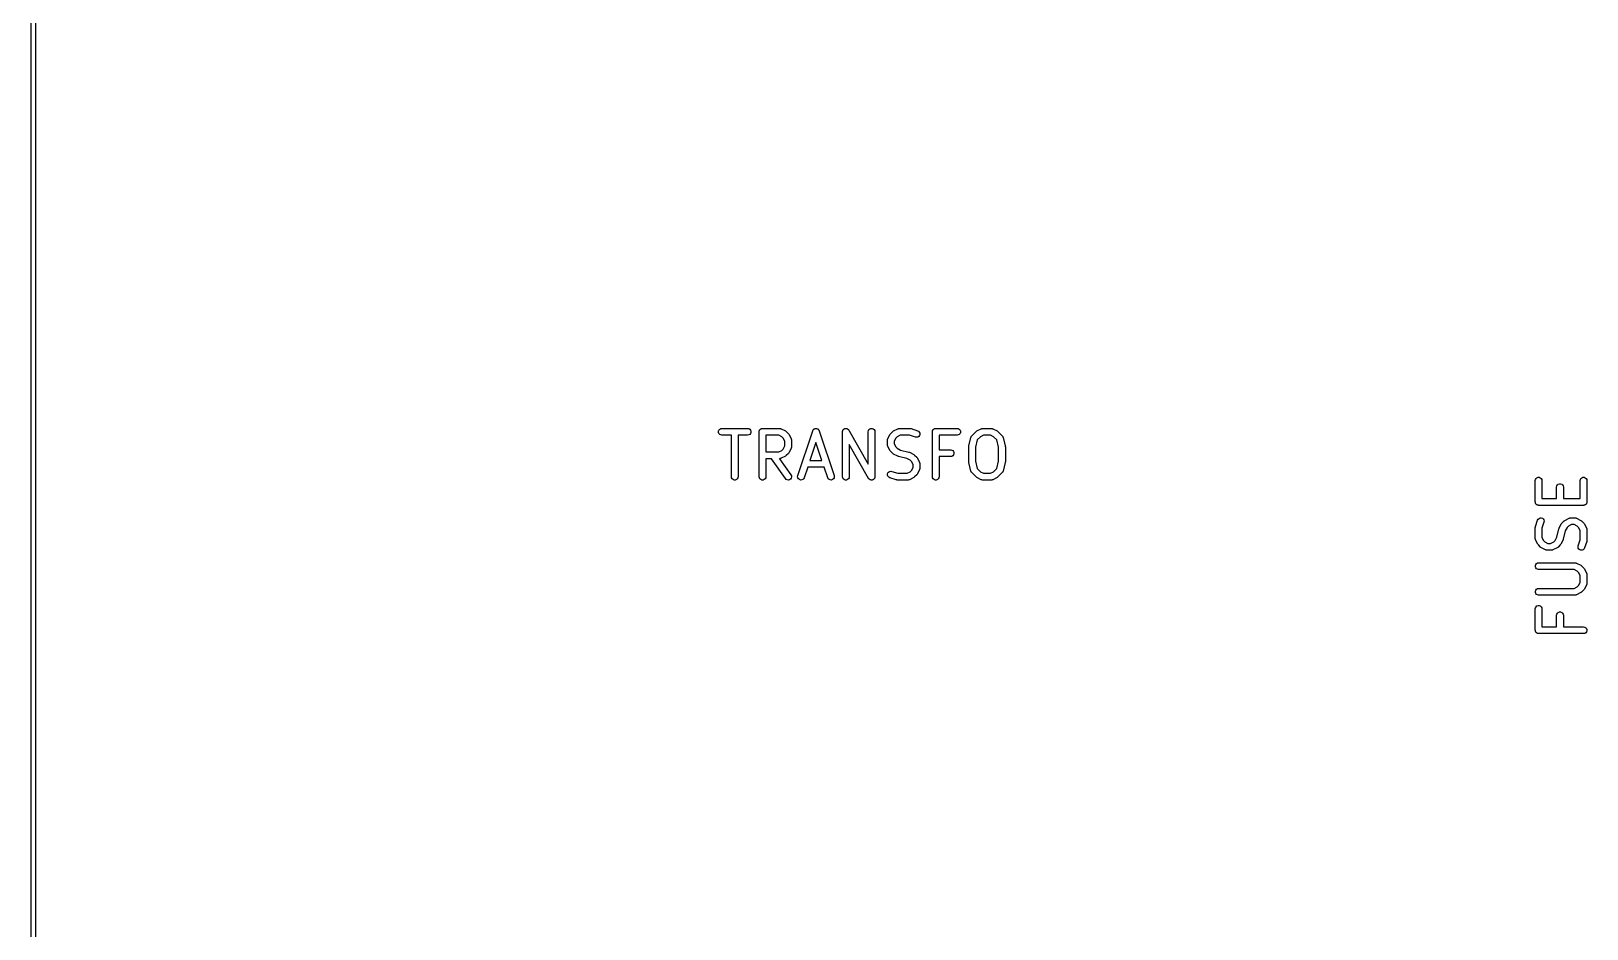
# Model space of a CAD drawing. Extents: x 10 to 287, y -200 to -10.
# Drawn here: x 74.45 to 109.1, y -70.03 to -50.03 of the extents above; entities that cross this region are included whole.
import ezdxf

# ---------------------------------------------------------------- set-up
doc = ezdxf.new("R2010")
doc.units = 0
doc.header["$MEASUREMENT"] = 0
doc.layers.add('BLACK', color=7, linetype='CONTINUOUS')

msp = doc.modelspace()

# ---------------------------------------------------------------- linework, layer by layer
at = {"layer": 'Black'}
for p, q in [((74.45, -130), (74.45, -30)), ((74.55, -30.05), (74.55, -129.95)), ((89.7684, -58.9149), (89.7851, -58.8949)), ((89.7851, -58.8949), (89.8077, -58.8819)), ((89.8077, -58.8819), (89.8333, -58.8774)), ((89.8333, -58.8774), (90.4048, -58.8774)), ((90.4048, -58.8774), (90.4304, -58.8819)), ((90.4304, -58.8819), (90.453, -58.8949)), ((90.453, -58.8949), (90.4697, -58.9149)), ((90.6857, -58.9), (90.6899, -58.8949)), ((90.6899, -58.8949), (90.6956, -58.8916)), ((90.6956, -58.8916), (90.7006, -58.8874)), ((90.7006, -58.8874), (90.7068, -58.8852)), ((90.7068, -58.8852), (90.7124, -58.8819)), ((90.7124, -58.8819), (90.7189, -58.8808)), ((90.7189, -58.8808), (90.7251, -58.8785)), ((90.7251, -58.8785), (90.7316, -58.8785)), ((90.7316, -58.8785), (90.7381, -58.8774)), ((90.7381, -58.8774), (91.119, -58.8774)), ((91.119, -58.8774), (91.1233, -58.8781)), ((91.1233, -58.8781), (91.1276, -58.8779)), ((91.1276, -58.8779), (91.136, -58.8804)), ((91.136, -58.8804), (91.1447, -58.8819)), ((91.1447, -58.8819), (91.1484, -58.8841)), ((91.1484, -58.8841), (91.1526, -58.8853)), ((91.1526, -58.8853), (91.2478, -58.9329)), ((91.8725, -58.9026), (91.8811, -58.8958)), ((91.8811, -58.8958), (91.8893, -58.8885)), ((91.8893, -58.8885), (91.8912, -58.8877)), ((91.8912, -58.8877), (91.8929, -58.8864)), ((91.8929, -58.8864), (91.9033, -58.8829)), ((91.9033, -58.8829), (91.9135, -58.8789)), ((91.9135, -58.8789), (91.9156, -58.8788)), ((91.9156, -58.8788), (91.9176, -58.8782)), ((91.9176, -58.8782), (91.9286, -58.8785)), ((91.9286, -58.8785), (91.9396, -58.8782)), ((91.9396, -58.8782), (91.9415, -58.8788)), ((91.9415, -58.8788), (91.9436, -58.8789)), ((91.9436, -58.8789), (91.9538, -58.8829)), ((91.9538, -58.8829), (91.9643, -58.8864)), ((91.9643, -58.8864), (91.9659, -58.8877)), ((91.9659, -58.8877), (91.9678, -58.8885)), ((91.9678, -58.8885), (91.9761, -58.8958)), ((91.9761, -58.8958), (91.9847, -58.9026)), ((92.5429, -58.8999), (92.5473, -58.8947)), ((92.5473, -58.8947), (92.5528, -58.8915)), ((92.5528, -58.8915), (92.5577, -58.8874)), ((92.5577, -58.8874), (92.5641, -58.8851)), ((92.5641, -58.8851), (92.5699, -58.8818)), ((92.5699, -58.8818), (92.5762, -58.8807)), ((92.5762, -58.8807), (92.5822, -58.8785)), ((92.5822, -58.8785), (92.5889, -58.8785)), ((92.5889, -58.8785), (92.5956, -58.8774)), ((92.5956, -58.8774), (92.6019, -58.8785)), ((92.6019, -58.8785), (92.6083, -58.8785)), ((92.6083, -58.8785), (92.6146, -58.8808)), ((92.6146, -58.8808), (92.6212, -58.882)), ((92.6212, -58.882), (92.6267, -58.8852)), ((92.6267, -58.8852), (92.6327, -58.8874)), ((92.6327, -58.8874), (92.6379, -58.8918)), ((92.6379, -58.8918), (92.6437, -58.8951)), ((92.6437, -58.8951), (92.6478, -58.9001)), ((93.1092, -58.9042), (93.1292, -58.8874)), ((93.1292, -58.8874), (93.1536, -58.8785)), ((93.1536, -58.8785), (93.1797, -58.8785)), ((93.1797, -58.8785), (93.2042, -58.8874)), ((93.2042, -58.8874), (93.2241, -58.9042)), ((93.6569, -58.9329), (93.7522, -58.8853)), ((93.7522, -58.8853), (93.7563, -58.8841)), ((93.7563, -58.8841), (93.7601, -58.8819)), ((93.7601, -58.8819), (93.7687, -58.8804)), ((93.7687, -58.8804), (93.7771, -58.8779)), ((93.7771, -58.8779), (93.7815, -58.8781)), ((93.7815, -58.8781), (93.7857, -58.8774)), ((93.7857, -58.8774), (94.0238, -58.8774)), ((94.0238, -58.8774), (94.0357, -58.8795)), ((94.0357, -58.8795), (94.0475, -58.8812)), ((94.0475, -58.8812), (94.1904, -58.9288)), ((94.5428, -58.9), (94.547, -58.8949)), ((94.547, -58.8949), (94.5527, -58.8916)), ((94.5527, -58.8916), (94.5577, -58.8874)), ((94.5577, -58.8874), (94.5639, -58.8852)), ((94.5639, -58.8852), (94.5696, -58.8819)), ((94.5696, -58.8819), (94.576, -58.8808)), ((94.576, -58.8808), (94.5822, -58.8785)), ((94.5822, -58.8785), (94.5888, -58.8785)), ((94.5888, -58.8785), (94.5952, -58.8774)), ((94.5952, -58.8774), (95.0714, -58.8774)), ((95.0714, -58.8774), (95.0971, -58.8819)), ((95.0971, -58.8819), (95.1196, -58.8949)), ((95.1196, -58.8949), (95.1364, -58.9149)), ((95.5141, -58.9329), (95.6093, -58.8853)), ((95.6093, -58.8853), (95.6135, -58.8841)), ((95.6135, -58.8841), (95.6172, -58.8819)), ((95.6172, -58.8819), (95.6259, -58.8804)), ((95.6259, -58.8804), (95.6343, -58.8779)), ((95.6343, -58.8779), (95.6386, -58.8781)), ((95.6386, -58.8781), (95.6429, -58.8774)), ((95.6429, -58.8774), (95.8333, -58.8774)), ((95.8333, -58.8774), (95.8376, -58.8781)), ((95.8376, -58.8781), (95.8419, -58.8779)), ((95.8419, -58.8779), (95.8503, -58.8804)), ((95.8503, -58.8804), (95.859, -58.8819)), ((95.859, -58.8819), (95.8627, -58.8841)), ((95.8627, -58.8841), (95.8669, -58.8853)), ((95.8669, -58.8853), (95.9621, -58.9329)), ((89.7595, -58.9394), (89.7684, -58.9149)), ((89.7595, -58.9654), (89.7595, -58.9394)), ((89.7684, -58.9899), (89.7595, -58.9654)), ((89.7851, -59.0098), (89.7684, -58.9899)), ((89.8077, -59.0229), (89.7851, -59.0098)), ((89.8333, -59.0274), (89.8077, -59.0229)), ((90.044, -59.0274), (89.8333, -59.0274)), ((90.044, -59.9524), (90.044, -59.0274)), ((90.4048, -59.0274), (90.194, -59.0274)), ((90.194, -59.0274), (90.194, -59.9524)), ((90.4304, -59.0229), (90.4048, -59.0274)), ((90.453, -59.0098), (90.4304, -59.0229)), ((90.4697, -58.9899), (90.453, -59.0098)), ((90.4697, -58.9149), (90.4786, -58.9394)), ((90.4786, -58.9654), (90.4697, -58.9899)), ((90.4786, -58.9394), (90.4786, -58.9654)), ((90.6631, -58.9524), (90.6642, -58.9459)), ((90.6631, -59.9524), (90.6631, -58.9524)), ((90.6642, -58.9394), (90.6665, -58.9332)), ((90.6642, -58.9459), (90.6642, -58.9394)), ((90.6665, -58.9332), (90.6676, -58.9267)), ((90.6676, -58.9267), (90.6709, -58.921)), ((90.6709, -58.921), (90.6731, -58.9149)), ((90.6731, -58.9149), (90.6774, -58.9099)), ((90.6774, -58.9099), (90.6806, -58.9042)), ((90.6806, -58.9042), (90.6857, -58.9)), ((90.8131, -59.0274), (90.8131, -59.4012)), ((91.1013, -59.0274), (90.8131, -59.0274)), ((91.1699, -59.0616), (91.1013, -59.0274)), ((91.2003, -59.092), (91.1699, -59.0616)), ((91.2345, -59.1606), (91.2003, -59.092)), ((91.2345, -59.268), (91.2345, -59.1606)), ((91.2478, -58.9329), (91.2575, -58.9401)), ((91.2575, -58.9401), (91.2673, -58.947)), ((91.2673, -58.947), (91.3149, -58.9946)), ((91.3149, -58.9946), (91.3218, -59.0044)), ((91.3218, -59.0044), (91.329, -59.0141)), ((91.329, -59.0141), (91.3766, -59.1093)), ((91.3766, -59.1093), (91.3778, -59.1135)), ((91.3778, -59.1135), (91.38, -59.1172)), ((91.38, -59.1172), (91.3815, -59.1259)), ((91.3815, -59.1259), (91.384, -59.1343)), ((91.384, -59.1343), (91.3838, -59.1386)), ((91.3838, -59.1386), (91.3845, -59.1429)), ((91.3845, -59.1429), (91.3845, -59.2857)), ((91.5241, -59.9287), (91.8574, -58.9287)), ((91.9286, -59.1896), (91.7945, -59.5917)), ((91.8574, -58.9287), (91.8584, -58.9268)), ((91.8584, -58.9268), (91.8588, -58.9248)), ((91.8588, -58.9248), (91.8646, -58.9154)), ((91.8646, -58.9154), (91.8698, -58.9058)), ((91.8698, -58.9058), (91.8714, -58.9044)), ((91.8714, -58.9044), (91.8725, -58.9026)), ((92.0626, -59.5917), (91.9286, -59.1896)), ((91.9847, -58.9026), (91.9858, -58.9044)), ((91.9858, -58.9044), (91.9873, -58.9058)), ((91.9873, -58.9058), (91.9926, -58.9154)), ((91.9926, -58.9154), (91.9983, -58.9248)), ((91.9983, -58.9248), (91.9987, -58.9268)), ((91.9987, -58.9268), (91.9997, -58.9287)), ((91.9997, -58.9287), (92.3331, -59.9287)), ((92.5202, -58.9524), (92.5214, -58.9458)), ((92.5202, -59.9524), (92.5202, -58.9524)), ((92.5214, -58.939), (92.5236, -58.933)), ((92.5214, -58.9458), (92.5214, -58.939)), ((92.5236, -58.933), (92.5248, -58.9267)), ((92.5248, -58.9267), (92.5281, -58.9209)), ((92.5281, -58.9209), (92.5305, -58.9146)), ((92.5305, -58.9146), (92.5346, -58.9097)), ((92.5346, -58.9097), (92.5378, -58.9042)), ((92.5378, -58.9042), (92.5429, -58.8999)), ((92.6478, -58.9001), (92.6527, -58.9042)), ((92.6527, -58.9042), (92.6561, -58.91)), ((92.6561, -58.91), (92.6604, -58.9152)), ((92.6604, -58.9152), (93.0917, -59.67)), ((93.1015, -59.9896), (92.6702, -59.2348)), ((92.6702, -59.2348), (92.6702, -59.9524)), ((93.0917, -58.9524), (93.0962, -58.9267)), ((93.0917, -59.67), (93.0917, -58.9524)), ((93.0962, -58.9267), (93.1092, -58.9042)), ((93.2241, -58.9042), (93.2371, -58.9267)), ((93.2371, -58.9267), (93.2417, -58.9524)), ((93.2417, -58.9524), (93.2417, -59.9524)), ((93.5202, -59.1429), (93.521, -59.1386)), ((93.5202, -59.2381), (93.5202, -59.1429)), ((93.521, -59.2424), (93.5202, -59.2381)), ((93.5207, -59.1343), (93.5232, -59.1259)), ((93.521, -59.1386), (93.5207, -59.1343)), ((93.5207, -59.2467), (93.521, -59.2424)), ((93.5232, -59.1259), (93.5248, -59.1172)), ((93.5248, -59.1172), (93.5269, -59.1135)), ((93.5269, -59.1135), (93.5282, -59.1093)), ((93.5282, -59.1093), (93.5758, -59.0141)), ((93.5758, -59.0141), (93.5829, -59.0044)), ((93.5829, -59.0044), (93.5898, -58.9946)), ((93.5898, -58.9946), (93.6374, -58.947)), ((93.6374, -58.947), (93.6473, -58.9401)), ((93.6473, -58.9401), (93.6569, -58.9329)), ((93.7045, -59.092), (93.6702, -59.1606)), ((93.6702, -59.1606), (93.6702, -59.2204)), ((93.6702, -59.2204), (93.7045, -59.2889)), ((93.7349, -59.0616), (93.7045, -59.092)), ((93.8034, -59.0274), (93.7349, -59.0616)), ((94.0116, -59.0274), (93.8034, -59.0274)), ((94.1429, -59.0712), (94.0116, -59.0274)), ((94.1687, -59.075), (94.1429, -59.0712)), ((94.1942, -59.0697), (94.1687, -59.075)), ((94.1904, -58.9288), (94.2133, -58.9413)), ((94.2164, -59.0561), (94.1942, -59.0697)), ((94.2133, -58.9413), (94.2306, -58.9607)), ((94.2326, -59.0357), (94.2164, -59.0561)), ((94.2306, -58.9607), (94.2401, -58.985)), ((94.2409, -59.011), (94.2326, -59.0357)), ((94.2401, -58.985), (94.2409, -59.011)), ((94.5202, -58.9524), (94.5214, -58.9459)), ((94.5202, -59.9524), (94.5202, -58.9524)), ((94.5214, -58.9394), (94.5236, -58.9332)), ((94.5214, -58.9459), (94.5214, -58.9394)), ((94.5236, -58.9332), (94.5248, -58.9267)), ((94.5248, -58.9267), (94.528, -58.921)), ((94.528, -58.921), (94.5303, -58.9149)), ((94.5303, -58.9149), (94.5345, -58.9099)), ((94.5345, -58.9099), (94.5378, -58.9042)), ((94.5378, -58.9042), (94.5428, -58.9)), ((95.0714, -59.0274), (94.6702, -59.0274)), ((94.6702, -59.0274), (94.6702, -59.3536)), ((95.0971, -59.0229), (95.0714, -59.0274)), ((95.1196, -59.0098), (95.0971, -59.0229)), ((95.1364, -58.9899), (95.1196, -59.0098)), ((95.1364, -58.9149), (95.1453, -58.9394)), ((95.1453, -58.9654), (95.1364, -58.9899)), ((95.1453, -58.9394), (95.1453, -58.9654)), ((95.332, -59.2675), (95.3796, -59.077)), ((95.3796, -59.077), (95.3825, -59.0705)), ((95.3825, -59.0705), (95.3844, -59.0635)), ((95.3844, -59.0635), (95.3878, -59.0587)), ((95.3878, -59.0587), (95.3902, -59.0533)), ((95.3902, -59.0533), (95.3952, -59.0481)), ((95.3952, -59.0481), (95.3993, -59.0422)), ((95.3993, -59.0422), (95.4946, -58.947)), ((95.5201, -59.1336), (95.4798, -59.2949)), ((95.4946, -58.947), (95.5044, -58.9401)), ((95.5044, -58.9401), (95.5141, -58.9329)), ((95.592, -59.0616), (95.5201, -59.1336)), ((95.6606, -59.0274), (95.592, -59.0616)), ((95.8156, -59.0274), (95.6606, -59.0274)), ((95.8841, -59.0616), (95.8156, -59.0274)), ((95.9561, -59.1336), (95.8841, -59.0616)), ((95.9964, -59.2949), (95.9561, -59.1336)), ((95.9621, -58.9329), (95.9718, -58.9401)), ((95.9718, -58.9401), (95.9816, -58.947)), ((95.9816, -58.947), (96.0768, -59.0422)), ((96.0768, -59.0422), (96.081, -59.0481)), ((96.081, -59.0481), (96.086, -59.0533)), ((96.086, -59.0533), (96.0884, -59.0587)), ((96.0884, -59.0587), (96.0918, -59.0635)), ((96.0918, -59.0635), (96.0936, -59.0705)), ((96.0936, -59.0705), (96.0966, -59.077)), ((96.0966, -59.077), (96.1442, -59.2675)), ((90.8131, -59.4012), (91.1013, -59.4012)), ((90.9371, -59.5512), (90.8131, -59.5512)), ((90.8131, -59.5512), (90.8131, -59.9524)), ((91.2481, -59.9954), (90.9371, -59.5512)), ((91.1013, -59.4012), (91.1699, -59.3669)), ((91.1233, -59.5504), (91.1201, -59.551)), ((91.1201, -59.551), (91.371, -59.9094)), ((91.1276, -59.5507), (91.1233, -59.5504)), ((91.136, -59.5482), (91.1276, -59.5507)), ((91.1447, -59.5467), (91.136, -59.5482)), ((91.1484, -59.5445), (91.1447, -59.5467)), ((91.1526, -59.5433), (91.1484, -59.5445)), ((91.2478, -59.4957), (91.1526, -59.5433)), ((91.1699, -59.3669), (91.2003, -59.3365)), ((91.2003, -59.3365), (91.2345, -59.268)), ((91.2575, -59.4885), (91.2478, -59.4957)), ((91.2673, -59.4816), (91.2575, -59.4885)), ((91.3149, -59.434), (91.2673, -59.4816)), ((91.3218, -59.4242), (91.3149, -59.434)), ((91.329, -59.4145), (91.3218, -59.4242)), ((91.3766, -59.3193), (91.329, -59.4145)), ((91.3778, -59.3151), (91.3766, -59.3193)), ((91.38, -59.3114), (91.3778, -59.3151)), ((91.3815, -59.3027), (91.38, -59.3114)), ((91.384, -59.2943), (91.3815, -59.3027)), ((91.3845, -59.2857), (91.3838, -59.29)), ((91.3838, -59.29), (91.384, -59.2943)), ((91.7945, -59.5917), (92.0626, -59.5917)), ((93.5232, -59.2551), (93.5207, -59.2467)), ((93.5248, -59.2637), (93.5232, -59.2551)), ((93.5269, -59.2675), (93.5248, -59.2637)), ((93.5282, -59.2716), (93.5269, -59.2675)), ((93.5758, -59.3669), (93.5282, -59.2716)), ((93.5829, -59.3765), (93.5758, -59.3669)), ((93.5898, -59.3864), (93.5829, -59.3765)), ((93.6374, -59.434), (93.5898, -59.3864)), ((93.6473, -59.4409), (93.6374, -59.434)), ((93.6569, -59.448), (93.6473, -59.4409)), ((93.7522, -59.4957), (93.6569, -59.448)), ((93.7045, -59.2889), (93.7349, -59.3193)), ((93.7349, -59.3193), (93.8119, -59.3578)), ((93.76, -59.498), (93.7522, -59.4957)), ((93.7675, -59.5013), (93.76, -59.498)), ((93.95, -59.547), (93.7675, -59.5013)), ((93.8119, -59.3578), (93.9944, -59.4034)), ((94.027, -59.5854), (93.95, -59.547)), ((93.9944, -59.4034), (94.0019, -59.4068)), ((94.0019, -59.4068), (94.0097, -59.4091)), ((94.0097, -59.4091), (94.105, -59.4567)), ((94.0574, -59.6159), (94.027, -59.5854)), ((94.105, -59.4567), (94.1146, -59.4639)), ((94.1146, -59.4639), (94.1245, -59.4708)), ((94.1245, -59.4708), (94.1721, -59.5184)), ((94.1721, -59.5184), (94.179, -59.5282)), ((94.179, -59.5282), (94.1861, -59.5379)), ((94.1861, -59.5379), (94.2337, -59.6331)), ((94.6702, -59.3536), (94.9286, -59.3536)), ((94.9286, -59.5036), (94.6702, -59.5036)), ((94.6702, -59.5036), (94.6702, -59.9524)), ((94.9286, -59.3536), (94.9542, -59.3581)), ((94.9542, -59.499), (94.9286, -59.5036)), ((94.9542, -59.3581), (94.9768, -59.3711)), ((94.9768, -59.486), (94.9542, -59.499)), ((94.9768, -59.3711), (94.9935, -59.3911)), ((94.9935, -59.4661), (94.9768, -59.486)), ((94.9935, -59.3911), (95.0024, -59.4155)), ((95.0024, -59.4416), (94.9935, -59.4661)), ((95.0024, -59.4155), (95.0024, -59.4416)), ((95.3298, -59.2857), (95.3314, -59.2767)), ((95.3298, -59.619), (95.3298, -59.2857)), ((95.3314, -59.2767), (95.332, -59.2675)), ((95.4798, -59.2949), (95.4798, -59.6098)), ((95.9964, -59.6098), (95.9964, -59.2949)), ((96.1442, -59.2675), (96.1448, -59.2767)), ((96.1448, -59.2767), (96.1464, -59.2857)), ((96.1464, -59.2857), (96.1464, -59.619)), ((91.371, -59.9094), (91.382, -59.933)), ((91.382, -59.933), (91.3842, -59.9589)), ((91.5203, -59.9544), (91.5241, -59.9287)), ((91.7445, -59.7417), (91.6664, -59.9761)), ((92.1126, -59.7417), (91.7445, -59.7417)), ((92.1908, -59.9761), (92.1126, -59.7417)), ((92.3331, -59.9287), (92.3369, -59.9544)), ((93.521, -59.8938), (93.5293, -59.869)), ((93.5218, -59.9198), (93.521, -59.8938)), ((93.5313, -59.944), (93.5218, -59.9198)), ((93.5293, -59.869), (93.5455, -59.8486)), ((93.5455, -59.8486), (93.5677, -59.835)), ((93.5677, -59.835), (93.5932, -59.8298)), ((93.5932, -59.8298), (93.619, -59.8336)), ((93.619, -59.8336), (93.7503, -59.8774)), ((93.7503, -59.8774), (93.9585, -59.8774)), ((93.9585, -59.8774), (94.027, -59.8431)), ((94.027, -59.8431), (94.0574, -59.8127)), ((94.0917, -59.6844), (94.0574, -59.6159)), ((94.0574, -59.8127), (94.0917, -59.7442)), ((94.0917, -59.7442), (94.0917, -59.6844)), ((94.1721, -59.9102), (94.1245, -59.9578)), ((94.179, -59.9003), (94.1721, -59.9102)), ((94.1861, -59.8907), (94.179, -59.9003)), ((94.2337, -59.7954), (94.1861, -59.8907)), ((94.2337, -59.6331), (94.235, -59.6373)), ((94.235, -59.7913), (94.2337, -59.7954)), ((94.235, -59.6373), (94.2371, -59.641)), ((94.2371, -59.7876), (94.235, -59.7913)), ((94.2371, -59.641), (94.2387, -59.6497)), ((94.2387, -59.7789), (94.2371, -59.7876)), ((94.2387, -59.6497), (94.2412, -59.6581)), ((94.2412, -59.7705), (94.2387, -59.7789)), ((94.2412, -59.6581), (94.2409, -59.6624)), ((94.2409, -59.6624), (94.2417, -59.6667)), ((94.2417, -59.7619), (94.2409, -59.7662)), ((94.2409, -59.7662), (94.2412, -59.7705)), ((94.2417, -59.6667), (94.2417, -59.7619)), ((95.3314, -59.6281), (95.3298, -59.619)), ((95.332, -59.6372), (95.3314, -59.6281)), ((95.3796, -59.8277), (95.332, -59.6372)), ((95.3825, -59.8343), (95.3796, -59.8277)), ((95.3844, -59.8412), (95.3825, -59.8343)), ((95.3878, -59.8461), (95.3844, -59.8412)), ((95.3902, -59.8515), (95.3878, -59.8461)), ((95.3952, -59.8567), (95.3902, -59.8515)), ((95.3993, -59.8626), (95.3952, -59.8567)), ((95.4946, -59.9578), (95.3993, -59.8626)), ((95.4798, -59.6098), (95.5201, -59.7712)), ((95.5201, -59.7712), (95.592, -59.8431)), ((95.592, -59.8431), (95.6606, -59.8774)), ((95.6606, -59.8774), (95.8156, -59.8774)), ((95.8156, -59.8774), (95.8841, -59.8431)), ((95.8841, -59.8431), (95.9561, -59.7712)), ((95.9561, -59.7712), (95.9964, -59.6098)), ((96.0768, -59.8626), (95.9816, -59.9578)), ((96.081, -59.8567), (96.0768, -59.8626)), ((96.086, -59.8515), (96.081, -59.8567)), ((96.0884, -59.8461), (96.086, -59.8515)), ((96.0918, -59.8412), (96.0884, -59.8461)), ((96.0936, -59.8343), (96.0918, -59.8412)), ((96.0966, -59.8277), (96.0936, -59.8343)), ((96.1442, -59.6372), (96.0966, -59.8277)), ((96.1448, -59.6281), (96.1442, -59.6372)), ((96.1464, -59.619), (96.1448, -59.6281)), ((90.0486, -59.978), (90.044, -59.9524)), ((90.0616, -60.0006), (90.0486, -59.978)), ((90.0815, -60.0173), (90.0616, -60.0006)), ((90.106, -60.0262), (90.0815, -60.0173)), ((90.1321, -60.0262), (90.106, -60.0262)), ((90.1565, -60.0173), (90.1321, -60.0262)), ((90.1765, -60.0006), (90.1565, -60.0173)), ((90.1895, -59.978), (90.1765, -60.0006)), ((90.194, -59.9524), (90.1895, -59.978)), ((90.6676, -59.978), (90.6631, -59.9524)), ((90.6806, -60.0006), (90.6676, -59.978)), ((90.7006, -60.0173), (90.6806, -60.0006)), ((90.7251, -60.0262), (90.7006, -60.0173)), ((90.7511, -60.0262), (90.7251, -60.0262)), ((90.7756, -60.0173), (90.7511, -60.0262)), ((90.7955, -60.0006), (90.7756, -60.0173)), ((90.8086, -59.978), (90.7955, -60.0006)), ((90.8131, -59.9524), (90.8086, -59.978)), ((91.2665, -60.0138), (91.2481, -59.9954)), ((91.2901, -60.0248), (91.2665, -60.0138)), ((91.316, -60.0271), (91.2901, -60.0248)), ((91.3412, -60.0204), (91.316, -60.0271)), ((91.3625, -60.0054), (91.3412, -60.0204)), ((91.3775, -59.9841), (91.3625, -60.0054)), ((91.3842, -59.9589), (91.3775, -59.9841)), ((91.5255, -59.9799), (91.5203, -59.9544)), ((91.5391, -60.0021), (91.5255, -59.9799)), ((91.5595, -60.0183), (91.5391, -60.0021)), ((91.5842, -60.0266), (91.5595, -60.0183)), ((91.6103, -60.0259), (91.5842, -60.0266)), ((91.6345, -60.0163), (91.6103, -60.0259)), ((91.654, -59.999), (91.6345, -60.0163)), ((91.6664, -59.9761), (91.654, -59.999)), ((92.2032, -59.999), (92.1908, -59.9761)), ((92.2226, -60.0163), (92.2032, -59.999)), ((92.2469, -60.0259), (92.2226, -60.0163)), ((92.2729, -60.0266), (92.2469, -60.0259)), ((92.2976, -60.0183), (92.2729, -60.0266)), ((92.318, -60.0021), (92.2976, -60.0183)), ((92.3317, -59.9799), (92.318, -60.0021)), ((92.3369, -59.9544), (92.3317, -59.9799)), ((92.5248, -59.978), (92.5202, -59.9524)), ((92.5378, -60.0006), (92.5248, -59.978)), ((92.5577, -60.0173), (92.5378, -60.0006)), ((92.5822, -60.0262), (92.5577, -60.0173)), ((92.6083, -60.0262), (92.5822, -60.0262)), ((92.6327, -60.0173), (92.6083, -60.0262)), ((92.6527, -60.0006), (92.6327, -60.0173)), ((92.6657, -59.978), (92.6527, -60.0006)), ((92.6702, -59.9524), (92.6657, -59.978)), ((93.1058, -59.9948), (93.1015, -59.9896)), ((93.1092, -60.0006), (93.1058, -59.9948)), ((93.1141, -60.0047), (93.1092, -60.0006)), ((93.1182, -60.0096), (93.1141, -60.0047)), ((93.124, -60.013), (93.1182, -60.0096)), ((93.1292, -60.0173), (93.124, -60.013)), ((93.1352, -60.0195), (93.1292, -60.0173)), ((93.1407, -60.0227), (93.1352, -60.0195)), ((93.1473, -60.0239), (93.1407, -60.0227)), ((93.1536, -60.0262), (93.1473, -60.0239)), ((93.16, -60.0262), (93.1536, -60.0262)), ((93.1663, -60.0274), (93.16, -60.0262)), ((93.173, -60.0262), (93.1663, -60.0274)), ((93.1797, -60.0262), (93.173, -60.0262)), ((93.1857, -60.0241), (93.1797, -60.0262)), ((93.192, -60.023), (93.1857, -60.0241)), ((93.1978, -60.0196), (93.192, -60.023)), ((93.2042, -60.0173), (93.1978, -60.0196)), ((93.2091, -60.0132), (93.2042, -60.0173)), ((93.2146, -60.01), (93.2091, -60.0132)), ((93.219, -60.0049), (93.2146, -60.01)), ((93.2241, -60.0006), (93.219, -60.0049)), ((93.2273, -59.9951), (93.2241, -60.0006)), ((93.2315, -59.9902), (93.2273, -59.9951)), ((93.2338, -59.9839), (93.2315, -59.9902)), ((93.2371, -59.978), (93.2338, -59.9839)), ((93.2383, -59.9717), (93.2371, -59.978)), ((93.2405, -59.9657), (93.2383, -59.9717)), ((93.2417, -59.9524), (93.2405, -59.959)), ((93.2405, -59.959), (93.2405, -59.9657)), ((93.5486, -59.9635), (93.5313, -59.944)), ((93.5715, -59.9759), (93.5486, -59.9635)), ((93.7144, -60.0235), (93.5715, -59.9759)), ((93.7263, -60.0253), (93.7144, -60.0235)), ((93.7381, -60.0274), (93.7263, -60.0253)), ((93.9762, -60.0274), (93.7381, -60.0274)), ((93.9804, -60.0266), (93.9762, -60.0274)), ((93.9848, -60.0269), (93.9804, -60.0266)), ((93.9932, -60.0244), (93.9848, -60.0269)), ((94.0018, -60.0229), (93.9932, -60.0244)), ((94.0056, -60.0207), (94.0018, -60.0229)), ((94.0097, -60.0195), (94.0056, -60.0207)), ((94.105, -59.9718), (94.0097, -60.0195)), ((94.1146, -59.9647), (94.105, -59.9718)), ((94.1245, -59.9578), (94.1146, -59.9647)), ((94.5248, -59.978), (94.5202, -59.9524)), ((94.5378, -60.0006), (94.5248, -59.978)), ((94.5577, -60.0173), (94.5378, -60.0006)), ((94.5822, -60.0262), (94.5577, -60.0173)), ((94.6083, -60.0262), (94.5822, -60.0262)), ((94.6327, -60.0173), (94.6083, -60.0262)), ((94.6527, -60.0006), (94.6327, -60.0173)), ((94.6657, -59.978), (94.6527, -60.0006)), ((94.6702, -59.9524), (94.6657, -59.978)), ((95.5044, -59.9647), (95.4946, -59.9578)), ((95.5141, -59.9718), (95.5044, -59.9647)), ((95.6093, -60.0195), (95.5141, -59.9718)), ((95.6135, -60.0207), (95.6093, -60.0195)), ((95.6172, -60.0229), (95.6135, -60.0207)), ((95.6259, -60.0244), (95.6172, -60.0229)), ((95.6343, -60.0269), (95.6259, -60.0244)), ((95.6386, -60.0266), (95.6343, -60.0269)), ((95.6429, -60.0274), (95.6386, -60.0266)), ((95.8333, -60.0274), (95.6429, -60.0274)), ((95.8376, -60.0266), (95.8333, -60.0274)), ((95.8419, -60.0269), (95.8376, -60.0266)), ((95.8503, -60.0244), (95.8419, -60.0269)), ((95.859, -60.0229), (95.8503, -60.0244)), ((95.8627, -60.0207), (95.859, -60.0229)), ((95.8669, -60.0195), (95.8627, -60.0207)), ((95.9621, -59.9718), (95.8669, -60.0195)), ((95.9718, -59.9647), (95.9621, -59.9718)), ((95.9816, -59.9578), (95.9718, -59.9647)), ((107.947, -60.0395), (107.952, -60.0139)), ((107.947, -60.5157), (107.947, -60.0395)), ((107.952, -60.0139), (107.965, -59.9913)), ((107.965, -59.9913), (107.985, -59.9746)), ((107.985, -59.9746), (108.009, -59.9657)), ((108.009, -59.9657), (108.035, -59.9657)), ((108.035, -59.9657), (108.06, -59.9746)), ((108.06, -59.9746), (108.08, -59.9913)), ((108.08, -59.9913), (108.093, -60.0139)), ((108.093, -60.0139), (108.097, -60.0395)), ((108.097, -60.0395), (108.097, -60.4407)), ((108.424, -60.1824), (108.428, -60.1567)), ((108.424, -60.4407), (108.424, -60.1824)), ((108.428, -60.1567), (108.441, -60.1342)), ((108.441, -60.1342), (108.461, -60.1174)), ((108.461, -60.1174), (108.486, -60.1085)), ((108.486, -60.1085), (108.512, -60.1085)), ((108.512, -60.1085), (108.536, -60.1174)), ((108.536, -60.1174), (108.556, -60.1342)), ((108.556, -60.1342), (108.569, -60.1567)), ((108.569, -60.1567), (108.574, -60.1824)), ((108.574, -60.1824), (108.574, -60.4407)), ((108.947, -60.0395), (108.952, -60.0139)), ((108.947, -60.4407), (108.947, -60.0395)), ((108.952, -60.0139), (108.965, -59.9913)), ((108.965, -59.9913), (108.985, -59.9746)), ((108.985, -59.9746), (109.009, -59.9657)), ((109.009, -59.9657), (109.035, -59.9657)), ((109.035, -59.9657), (109.06, -59.9746)), ((109.06, -59.9746), (109.08, -59.9913)), ((109.08, -59.9913), (109.093, -60.0139)), ((109.093, -60.0139), (109.097, -60.0395)), ((109.097, -60.0395), (109.097, -60.5157)), ((107.949, -60.5222), (107.947, -60.5157)), ((107.949, -60.5287), (107.949, -60.5222)), ((107.951, -60.5349), (107.949, -60.5287)), ((107.952, -60.5414), (107.951, -60.5349)), ((107.955, -60.547), (107.952, -60.5414)), ((107.957, -60.5532), (107.955, -60.547)), ((107.962, -60.5582), (107.957, -60.5532)), ((107.965, -60.5639), (107.962, -60.5582)), ((107.97, -60.5681), (107.965, -60.5639)), ((107.974, -60.5732), (107.97, -60.5681)), ((107.98, -60.5764), (107.974, -60.5732)), ((107.985, -60.5807), (107.98, -60.5764)), ((107.991, -60.5829), (107.985, -60.5807)), ((107.997, -60.5862), (107.991, -60.5829)), ((108.003, -60.5873), (107.997, -60.5862)), ((108.009, -60.5896), (108.003, -60.5873)), ((108.016, -60.5896), (108.009, -60.5896)), ((108.022, -60.5907), (108.016, -60.5896)), ((109.022, -60.5907), (108.022, -60.5907)), ((108.097, -60.4407), (108.424, -60.4407)), ((108.574, -60.4407), (108.947, -60.4407)), ((109.029, -60.5896), (109.022, -60.5907)), ((109.035, -60.5896), (109.029, -60.5896)), ((109.042, -60.5873), (109.035, -60.5896)), ((109.048, -60.5862), (109.042, -60.5873)), ((109.054, -60.5829), (109.048, -60.5862)), ((109.06, -60.5807), (109.054, -60.5829)), ((109.065, -60.5764), (109.06, -60.5807)), ((109.071, -60.5732), (109.065, -60.5764)), ((109.075, -60.5681), (109.071, -60.5732)), ((109.08, -60.5639), (109.075, -60.5681)), ((109.083, -60.5582), (109.08, -60.5639)), ((109.087, -60.5532), (109.083, -60.5582)), ((109.09, -60.547), (109.087, -60.5532)), ((109.093, -60.5414), (109.09, -60.547)), ((109.094, -60.5349), (109.093, -60.5414)), ((109.096, -60.5287), (109.094, -60.5349)), ((109.097, -60.5157), (109.096, -60.5222)), ((109.096, -60.5222), (109.096, -60.5287)), ((107.951, -61.0634), (107.999, -60.9206)), ((107.999, -60.9206), (108.011, -60.8977)), ((108.011, -60.8977), (108.031, -60.8804)), ((108.031, -60.8804), (108.055, -60.8708)), ((108.055, -60.8708), (108.081, -60.8701)), ((108.081, -60.8701), (108.106, -60.8783)), ((108.141, -60.968), (108.097, -61.0993)), ((108.106, -60.8783), (108.126, -60.8945)), ((108.126, -60.8945), (108.14, -60.9167)), ((108.14, -60.9167), (108.145, -60.9422)), ((108.145, -60.9422), (108.141, -60.968)), ((108.541, -60.9865), (108.588, -60.9389)), ((108.588, -60.9389), (108.598, -60.932)), ((108.598, -60.932), (108.608, -60.9248)), ((108.608, -60.9248), (108.703, -60.8772)), ((108.703, -60.8772), (108.707, -60.876)), ((108.707, -60.876), (108.711, -60.8738)), ((108.711, -60.8738), (108.72, -60.8723)), ((108.72, -60.8723), (108.728, -60.8698)), ((108.728, -60.8698), (108.732, -60.87)), ((108.732, -60.87), (108.737, -60.8693)), ((108.737, -60.8693), (108.832, -60.8693)), ((108.832, -60.8693), (108.836, -60.87)), ((108.836, -60.87), (108.84, -60.8698)), ((108.84, -60.8698), (108.849, -60.8723)), ((108.849, -60.8723), (108.858, -60.8738)), ((108.858, -60.8738), (108.861, -60.876)), ((108.861, -60.876), (108.865, -60.8772)), ((108.865, -60.8772), (108.961, -60.9248)), ((108.961, -60.9248), (108.97, -60.932)), ((108.97, -60.932), (108.98, -60.9389)), ((108.98, -60.9389), (109.028, -60.9865)), ((107.947, -61.0871), (107.949, -61.0753)), ((107.947, -61.3252), (107.947, -61.0871)), ((107.949, -61.0753), (107.951, -61.0634)), ((108.097, -61.0993), (108.097, -61.3075)), ((108.097, -61.3075), (108.132, -61.376)), ((108.389, -61.376), (108.428, -61.2991)), ((108.428, -61.2991), (108.473, -61.1166)), ((108.473, -61.1166), (108.477, -61.1091)), ((108.477, -61.1091), (108.479, -61.1012)), ((108.479, -61.1012), (108.527, -61.006)), ((108.527, -61.006), (108.534, -60.9963)), ((108.534, -60.9963), (108.541, -60.9865)), ((108.617, -61.1609), (108.571, -61.3434)), ((108.655, -61.0839), (108.617, -61.1609)), ((108.686, -61.0535), (108.655, -61.0839)), ((108.754, -61.0193), (108.686, -61.0535)), ((108.814, -61.0193), (108.754, -61.0193)), ((108.883, -61.0535), (108.814, -61.0193)), ((108.913, -61.0839), (108.883, -61.0535)), ((108.947, -61.1525), (108.913, -61.0839)), ((108.947, -61.3607), (108.947, -61.1525)), ((109.028, -60.9865), (109.035, -60.9963)), ((109.035, -60.9963), (109.042, -61.006)), ((109.042, -61.006), (109.089, -61.1012)), ((109.089, -61.1012), (109.091, -61.1054)), ((109.091, -61.1054), (109.093, -61.1091)), ((109.093, -61.1091), (109.094, -61.1178)), ((109.094, -61.1178), (109.097, -61.1262)), ((109.097, -61.1262), (109.097, -61.1305)), ((109.097, -61.1305), (109.097, -61.1348)), ((109.097, -61.1348), (109.097, -61.3729)), ((107.948, -61.3295), (107.947, -61.3252)), ((107.948, -61.3338), (107.948, -61.3295)), ((107.95, -61.3422), (107.948, -61.3338)), ((107.952, -61.3509), (107.95, -61.3422)), ((107.954, -61.3546), (107.952, -61.3509)), ((107.955, -61.3588), (107.954, -61.3546)), ((108.003, -61.454), (107.955, -61.3588)), ((108.01, -61.4637), (108.003, -61.454)), ((108.017, -61.4735), (108.01, -61.4637)), ((108.065, -61.5211), (108.017, -61.4735)), ((108.074, -61.528), (108.065, -61.5211)), ((108.084, -61.5352), (108.074, -61.528)), ((108.179, -61.5828), (108.084, -61.5352)), ((108.132, -61.376), (108.162, -61.4065)), ((108.162, -61.4065), (108.231, -61.4407)), ((108.183, -61.584), (108.179, -61.5828)), ((108.187, -61.5862), (108.183, -61.584)), ((108.196, -61.5877), (108.187, -61.5862)), ((108.204, -61.5902), (108.196, -61.5877)), ((108.209, -61.59), (108.204, -61.5902)), ((108.213, -61.5907), (108.209, -61.59)), ((108.308, -61.5907), (108.213, -61.5907)), ((108.231, -61.4407), (108.29, -61.4407)), ((108.29, -61.4407), (108.359, -61.4065)), ((108.312, -61.59), (108.308, -61.5907)), ((108.317, -61.5902), (108.312, -61.59)), ((108.325, -61.5877), (108.317, -61.5902)), ((108.334, -61.5862), (108.325, -61.5877)), ((108.337, -61.584), (108.334, -61.5862)), ((108.342, -61.5828), (108.337, -61.584)), ((108.437, -61.5352), (108.342, -61.5828)), ((108.359, -61.4065), (108.389, -61.376)), ((108.447, -61.528), (108.437, -61.5352)), ((108.456, -61.5211), (108.447, -61.528)), ((108.504, -61.4735), (108.456, -61.5211)), ((108.511, -61.4637), (108.504, -61.4735)), ((108.518, -61.454), (108.511, -61.4637)), ((108.566, -61.3588), (108.518, -61.454)), ((108.568, -61.3509), (108.566, -61.3588)), ((108.571, -61.3434), (108.568, -61.3509)), ((108.9, -61.5178), (108.904, -61.492)), ((108.905, -61.5433), (108.9, -61.5178)), ((108.904, -61.492), (108.947, -61.3607)), ((108.919, -61.5655), (108.905, -61.5433)), ((108.939, -61.5817), (108.919, -61.5655)), ((108.964, -61.5899), (108.939, -61.5817)), ((108.99, -61.5892), (108.964, -61.5899)), ((109.014, -61.5796), (108.99, -61.5892)), ((109.034, -61.5623), (109.014, -61.5796)), ((109.046, -61.5394), (109.034, -61.5623)), ((109.094, -61.3966), (109.046, -61.5394)), ((109.095, -61.3847), (109.094, -61.3966)), ((109.097, -61.3729), (109.095, -61.3847)), ((107.949, -61.9313), (107.957, -61.9068)), ((107.949, -61.9573), (107.949, -61.9313)), ((107.957, -61.9818), (107.949, -61.9573)), ((107.957, -61.9068), (107.974, -61.8868)), ((107.974, -62.0017), (107.957, -61.9818)), ((107.974, -61.8868), (107.997, -61.8738)), ((107.997, -62.0148), (107.974, -62.0017)), ((107.997, -61.8738), (108.022, -61.8693)), ((108.022, -62.0193), (107.997, -62.0148)), ((108.022, -61.8693), (108.832, -61.8693)), ((108.832, -61.8693), (108.836, -61.87)), ((108.836, -61.87), (108.84, -61.8698)), ((108.84, -61.8698), (108.849, -61.8723)), ((108.849, -61.8723), (108.858, -61.8738)), ((108.858, -61.8738), (108.861, -61.876)), ((108.861, -61.876), (108.865, -61.8772)), ((108.865, -61.8772), (108.961, -61.9248)), ((108.961, -61.9248), (108.97, -61.932)), ((108.97, -61.932), (108.98, -61.9389)), ((108.98, -61.9389), (109.028, -61.9865)), ((109.028, -61.9865), (109.035, -61.9963)), ((109.035, -61.9963), (109.042, -62.006)), ((109.042, -62.006), (109.089, -62.1012)), ((108.814, -62.0193), (108.022, -62.0193)), ((108.883, -62.0535), (108.814, -62.0193)), ((108.913, -62.0839), (108.883, -62.0535)), ((108.947, -62.1525), (108.913, -62.0839)), ((108.913, -62.376), (108.947, -62.3075)), ((108.947, -62.3075), (108.947, -62.1525)), ((109.089, -62.3588), (109.042, -62.454)), ((109.089, -62.1012), (109.091, -62.1054)), ((109.091, -62.3546), (109.089, -62.3588)), ((109.091, -62.1054), (109.093, -62.1091)), ((109.093, -62.3509), (109.091, -62.3546)), ((109.093, -62.1091), (109.094, -62.1178)), ((109.094, -62.3422), (109.093, -62.3509)), ((109.094, -62.1178), (109.097, -62.1262)), ((109.097, -62.3338), (109.094, -62.3422)), ((109.097, -62.1262), (109.097, -62.1305)), ((109.097, -62.1305), (109.097, -62.1348)), ((109.097, -62.1348), (109.097, -62.3252)), ((109.097, -62.3252), (109.097, -62.3295)), ((109.097, -62.3295), (109.097, -62.3338)), ((107.949, -62.5027), (107.957, -62.4782)), ((107.949, -62.5287), (107.949, -62.5027)), ((107.957, -62.5532), (107.949, -62.5287)), ((107.957, -62.4782), (107.974, -62.4583)), ((107.974, -62.5732), (107.957, -62.5532)), ((107.974, -62.4583), (107.997, -62.4452)), ((107.997, -62.5862), (107.974, -62.5732)), ((107.997, -62.4452), (108.022, -62.4407)), ((108.022, -62.5907), (107.997, -62.5862)), ((108.022, -62.4407), (108.814, -62.4407)), ((108.832, -62.5907), (108.022, -62.5907)), ((108.814, -62.4407), (108.883, -62.4065)), ((108.836, -62.59), (108.832, -62.5907)), ((108.84, -62.5902), (108.836, -62.59)), ((108.849, -62.5877), (108.84, -62.5902)), ((108.858, -62.5862), (108.849, -62.5877)), ((108.861, -62.584), (108.858, -62.5862)), ((108.865, -62.5828), (108.861, -62.584)), ((108.961, -62.5352), (108.865, -62.5828)), ((108.883, -62.4065), (108.913, -62.376)), ((108.97, -62.528), (108.961, -62.5352)), ((108.98, -62.5211), (108.97, -62.528)), ((109.028, -62.4735), (108.98, -62.5211)), ((109.035, -62.4637), (109.028, -62.4735)), ((109.042, -62.454), (109.035, -62.4637)), ((107.947, -62.8967), (107.952, -62.871)), ((107.947, -63.3729), (107.947, -62.8967)), ((107.952, -62.871), (107.965, -62.8485)), ((107.965, -62.8485), (107.985, -62.8317)), ((107.985, -62.8317), (108.009, -62.8228)), ((108.009, -62.8228), (108.035, -62.8228)), ((108.035, -62.8228), (108.06, -62.8317)), ((108.06, -62.8317), (108.08, -62.8485)), ((108.08, -62.8485), (108.093, -62.871)), ((108.093, -62.871), (108.097, -62.8967)), ((108.097, -62.8967), (108.097, -63.2979)), ((108.424, -63.0395), (108.428, -63.0139)), ((108.424, -63.2979), (108.424, -63.0395)), ((108.428, -63.0139), (108.441, -62.9913)), ((108.441, -62.9913), (108.461, -62.9746)), ((108.461, -62.9746), (108.486, -62.9657)), ((108.486, -62.9657), (108.512, -62.9657)), ((108.512, -62.9657), (108.536, -62.9746)), ((108.536, -62.9746), (108.556, -62.9913)), ((108.556, -62.9913), (108.569, -63.0139)), ((108.569, -63.0139), (108.574, -63.0395)), ((108.574, -63.0395), (108.574, -63.2979)), ((107.949, -63.3793), (107.947, -63.3729)), ((107.949, -63.3859), (107.949, -63.3793)), ((107.951, -63.392), (107.949, -63.3859)), ((107.952, -63.3985), (107.951, -63.392)), ((107.955, -63.4042), (107.952, -63.3985)), ((108.097, -63.2979), (108.424, -63.2979)), ((108.574, -63.2979), (109.022, -63.2979)), ((109.022, -63.2979), (109.048, -63.3024)), ((109.048, -63.3024), (109.071, -63.3154)), ((109.071, -63.3154), (109.087, -63.3354)), ((109.087, -63.3354), (109.096, -63.3598)), ((109.096, -63.3859), (109.087, -63.4104)), ((109.096, -63.3598), (109.096, -63.3859)), ((107.957, -63.4104), (107.955, -63.4042)), ((107.962, -63.4154), (107.957, -63.4104)), ((107.965, -63.4211), (107.962, -63.4154)), ((107.97, -63.4253), (107.965, -63.4211)), ((107.974, -63.4303), (107.97, -63.4253)), ((107.98, -63.4336), (107.974, -63.4303)), ((107.985, -63.4378), (107.98, -63.4336)), ((107.991, -63.4401), (107.985, -63.4378)), ((107.997, -63.4433), (107.991, -63.4401)), ((108.003, -63.4445), (107.997, -63.4433)), ((108.009, -63.4467), (108.003, -63.4445)), ((108.016, -63.4467), (108.009, -63.4467)), ((108.022, -63.4479), (108.016, -63.4467)), ((109.022, -63.4479), (108.022, -63.4479)), ((109.048, -63.4433), (109.022, -63.4479)), ((109.071, -63.4303), (109.048, -63.4433)), ((109.087, -63.4104), (109.071, -63.4303))]:
    msp.add_line(p, q, dxfattribs=at)

doc.saveas('drawing.dxf')
